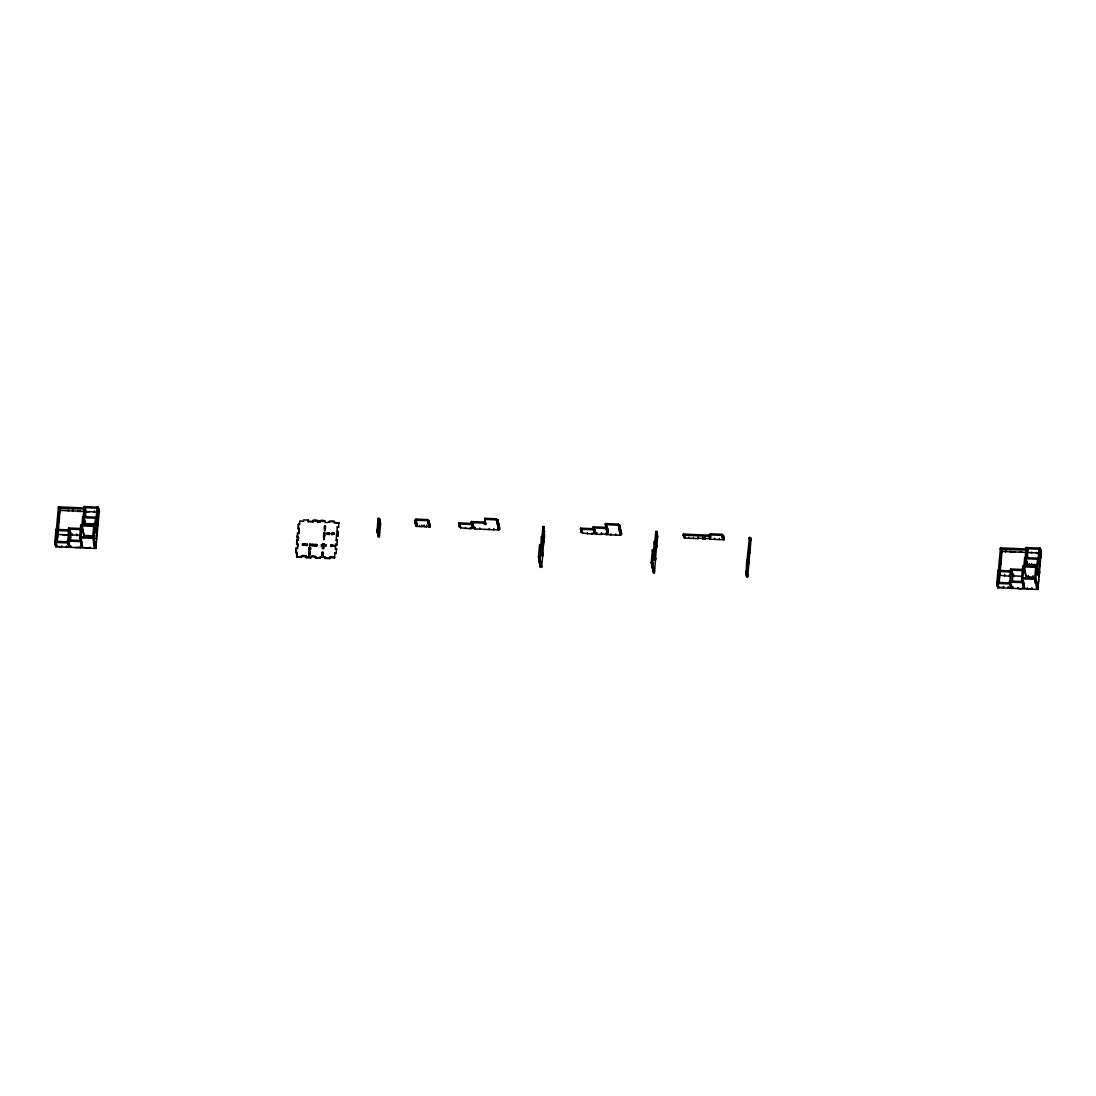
<?xml version="1.0" encoding="UTF-8"?>
<svg xmlns="http://www.w3.org/2000/svg" width="1096" height="1096" viewBox="0 0 1096 1096"><rect width="100%" height="100%" fill="white"/><g stroke="black" fill="none" stroke-linecap="round" stroke-linejoin="round"><path stroke-width="1.5" d="M83.186 517.024L84.145 506.558L98.311 507.174L99.202 511.49L95.832 548.438L55.691 546.685L54.8 542.383L55.992 529.341L68.98 529.902L68.582 527.984L79.953 528.478M57.266 531.437L56.088 531.382L56.184 530.3M55.293 543.205L55.197 544.301L56.376 544.342L54.992 543.342L54.896 541.287L69.062 541.904M56.485 533.3L56.389 531.259M84.145 506.558L84.447 507.996L58.472 506.859L56.28 530.779L55.992 529.341M55.691 546.685L55.951 543.794M58.266 518.435L60.143 509.311L57.17 541.917L55.978 541.862M57.608 529.19L59.746 507.393L58.568 507.338M57.663 533.355L57.759 532.259L57.567 537.574M59.842 509.435L59.746 507.393M61.691 545.863L61.595 546.945L56.773 546.26M68.404 509.667L68.404 511.243M66.404 546.068L66.308 547.151L68.569 546.781M67.883 541.862L67.788 542.945L68.582 527.984M67.596 541.986L67.486 539.944L80.474 540.506L80.378 541.588L79.597 537.752L80.789 524.71L94.955 525.327L95.736 529.163M69.267 542.863L69.363 544.918L68.185 544.863L68.089 542.821M68.774 546.164L68.678 547.26L68.473 544.726M69.856 530.08L69.966 528.998L68.774 528.943L68.678 530.026L68.486 529.067L79.789 529.56M70.062 531.039L69.966 528.998M69.952 546.219L69.856 547.301L69.651 544.78M70.254 541.397L70.939 533.793L72.13 533.834L72.13 535.41M73.131 509.873L73.131 511.448M71.13 546.274L71.035 547.356L69.76 546.822M76.843 534.04L76.843 535.615M92.681 537.232L79.693 536.67L79.789 538.711L81.172 539.725L79.981 539.67L80.09 538.588L80.186 540.629L81.556 541.643L67.39 541.027M81.858 541.52L81.953 543.561L80.775 543.506L80.679 541.465M80.474 547.767L80.474 546.205M81.364 540.684L81.46 539.602M83.036 525.491L83.844 516.641M84.036 517.6L83.94 518.696L82.762 518.641M84.132 519.655L84.241 518.559L85.022 522.395M84.378 517.011L85.324 506.612M84.337 520.614L84.433 519.518M84.625 520.477L84.529 521.573L83.351 521.518M84.83 521.436L84.721 522.532L83.543 522.477M84.926 525.053L84.926 523.491M85.721 516.353L85.228 507.695L97.037 508.215M90.023 547.096L89.927 548.178L85.2 547.973M94.379 510.805L94.379 512.366M93.777 525.285L92.585 538.328L93.955 539.328L94.051 538.246L94.16 540.287L92.968 540.246L94.352 541.246L94.448 540.164L94.544 542.205M92.009 523.792L94.462 524.381L94.462 522.806M95.832 548.438L93.763 538.369L95.653 517.161L97.023 518.175L97.119 520.216L98.311 507.174M95.147 526.285L95.242 528.341L95.338 527.245M94.256 544.904L94.16 545.986L95.338 546.041L95.242 544L95.133 545.082L93.955 545.027L93.667 542.027M96.037 519.079L97.133 507.119L97.325 508.078M95.544 528.204L95.64 530.259L94.462 530.204M95.64 530.259L96.832 517.216L82.666 516.6L81.077 537.684L79.885 537.629M94.845 542.082L94.749 543.164L93.366 542.15L94.845 542.082L94.941 544.123L93.763 544.068M95.941 530.121L96.037 532.177L95.941 530.121L94.749 530.08L94.955 531.026M94.749 547.301L94.64 548.384L95.722 547.959M98.517 508.133L98.613 510.174L98.709 509.092L97.53 509.037M96.832 524.477L98.01 524.532L97.818 522.011L96.626 521.956M99.106 512.572L98.9 510.051L97.722 509.996M301.551 556.302C313.059 558.152 300.373 552.781 301.441 557.385L296.728 557.179L296.235 547.959L297.523 548.493L296.235 547.959M297.646 547.041L297.906 544.137L296.632 543.616L297.03 539.259L298.304 539.794L297.03 539.259M298.304 539.794L298.509 537.615L297.235 537.095L297.633 532.738L298.907 533.273L297.633 532.738M298.907 533.273L298.413 524.052L299.701 524.573M295.934 552.781L296.331 548.438M296.728 544.096L297.126 539.739M297.331 537.574L297.728 533.218M298.126 528.875L298.413 524.052M296.728 557.179L297.016 552.357L295.838 552.302M297.413 548.014L297.811 543.657L296.632 543.616M298.208 539.314L298.413 537.136L297.235 537.095M298.811 532.793L299.208 528.45L298.03 528.395M299.605 524.094L299.893 520.847L303.537 521.477L303.537 519.901L308.264 520.107L308.264 521.682L312.99 521.888C311.908 517.271 324.594 522.655 313.086 520.792M301.441 557.385L301.441 555.823M302.633 544.342L302.537 545.438L302.537 543.863L307.36 544.548L302.537 543.863M308.264 521.682L308.264 520.107M320.333 556.645L321.621 557.179L320.333 556.645L320.333 558.207L315.607 558.001C316.936 555.261 309.73 554.946 310.894 557.796L309.716 557.754C310.606 555.713 307.757 555.59 308.524 557.7L306.168 557.59L306.168 556.028M307.264 544.068L307.264 545.644L302.441 544.959M308.524 557.7L308.524 556.124M308.921 551.781L308.825 554.439L308.921 551.781C311.798 551.384 308.976 557.152 310.113 551.836M309.319 547.438L309.223 550.096L309.319 547.438C312.196 547.027 309.373 552.809 310.511 547.493M310.798 544.233C311.579 546.342 308.716 546.219 309.62 544.178L310.894 544.712L309.62 544.178M309.62 545.74L309.716 544.657M309.716 557.754L309.716 556.179M312.99 521.888L312.99 520.312M310.894 557.796L310.894 556.234M311.881 545.37L311.976 544.274L316.703 544.479L316.703 546.055L311.881 545.37L316.703 546.055M311.976 545.849L311.976 544.274M320.169 521.107C331.677 522.956 318.991 517.586 320.073 522.189L317.703 522.093L317.703 520.518M315.607 558.001L315.607 556.439M316.607 545.575L316.703 544.479M320.073 522.189L320.073 520.627M321.429 546.26L322.608 546.301L321.429 546.26L321.429 544.685L322.704 545.219L321.429 544.685M321.621 557.179L321.909 552.343L323.101 552.398L322.799 557.22L325.156 557.33L325.06 558.412L329.786 558.618C328.704 554.014 341.39 559.385 329.882 557.535M322.704 545.219L322.704 543.657L323.882 543.712L323.786 544.794C330.101 546.493 322.169 544.424 323.594 548.534L322.402 548.48L322.512 545.822M323.498 534.958C324.142 547.863 323.361 529.916 324.786 535.492M323.704 532.793C325.074 536.465 323.8 531.45 324.978 533.314M324.293 526.272C324.923 539.164 324.156 521.216 325.567 526.792M324.786 520.833C324.841 526.244 333.581 517.422 334.239 522.806L338.952 523.011L334.143 522.326L334.239 521.244M322.799 557.22L323.101 552.398M323.594 548.534L323.69 545.877M324.279 539.355L324.676 535.012M324.786 533.93L324.882 532.834M325.074 530.67L325.471 526.313M326.252 545.37L323.882 545.274L323.882 543.712M325.06 558.412L325.06 556.85L322.704 556.754M326.046 545.986L326.156 544.89M327.334 533.423L327.238 534.505L327.238 532.944L329.704 533.519L327.238 532.944M329.416 522.121L329.512 521.038M329.608 533.04L329.608 534.615L327.142 534.026M329.786 558.618L329.786 557.056M330.965 545.575L330.869 546.671L330.869 545.096L335.691 545.781L330.869 545.096M331.965 533.149L331.965 534.711L331.965 533.149C335.088 531.313 334.239 536.725 334.321 533.245M334.595 557.741L334.897 552.918L336.184 553.439L334.897 552.918M335.39 549.041L336.582 549.096L335.39 549.041L335.499 546.397L330.773 546.192M335.691 545.781L335.691 544.219L336.979 544.753L335.691 544.219M336.184 540.355L337.376 540.41L336.184 540.355L336.486 535.519L337.774 536.054L336.486 535.519M336.691 534.917L337.869 534.971L336.691 534.917L336.691 533.355L337.965 533.889L336.691 533.355M336.979 531.656L338.157 531.711L336.979 531.656L337.28 526.834L338.554 527.368L337.28 526.834M336.184 553.439L336.472 548.616M336.979 544.753L337.267 539.931M337.774 536.054L337.774 534.492M337.965 533.889L338.061 531.231M338.554 527.368L338.856 522.532M377.312 532.409L377.408 531.327L377.709 534.327L378.887 534.382L378.791 532.341L377.312 532.409L377.12 531.45L378.01 518.545L379.38 519.545L378.01 518.545M378.202 519.504L378.298 518.408L379.49 518.463L379.778 521.463L378.6 521.422L378.298 518.408M378.6 521.422L378.695 520.326L379.874 520.381L380.572 523.737L379.38 536.78L378.202 536.725L377.805 533.245L378.983 533.3L379.38 536.78M377.709 534.327L377.805 533.245M377.12 531.45L378.586 531.382L378.49 532.464L379.189 518.586M379.38 519.545L379.49 518.463M378.202 536.725L378.394 532.985L379.572 533.04L377.504 533.368M379.778 521.463L379.874 520.381M378.887 534.382L378.983 533.3M416.384 523.066L416.48 521.97L415.302 521.929L415.192 523.011L416.384 523.066L414.809 521.093L415.891 519.093L427.7 519.614L427.796 521.655L429.166 522.669L427.988 522.614L428.18 523.573L429.564 524.587L429.468 522.545L428.289 522.491L428.18 523.573M415 522.052L414.905 520.011M417.165 525.327L417.069 526.409L415.891 526.368L415.685 523.833L415.59 524.929L416.768 524.984L416.877 523.888L415.398 523.97L415.302 521.929M414.809 521.093L415.987 521.148L415.891 519.093M416.179 522.107L416.288 521.011L415.096 520.97M421.796 525.053L421.796 526.614L419.425 526.518L419.521 525.436M426.618 525.738L426.508 526.82L424.152 526.724L424.152 525.162M424.152 526.724L424.248 525.642M426.508 526.82L426.508 525.258M427.796 521.655L427.7 519.614M428.974 521.71L429.07 520.627L427.892 520.573M428.879 526.929L428.879 525.368L430.153 525.888L430.057 526.984L426.413 526.34M429.166 522.669L429.07 520.627M429.372 523.628L429.468 522.545M429.755 525.546L429.865 524.45L428.385 524.532L430.057 526.984M458.69 523.957L458.786 522.861L472.951 523.477L472.856 524.573L458.69 523.957L460.265 525.916L459.073 525.875L459.183 524.779L460.361 524.833L460.265 525.916M458.882 524.916L458.786 522.861M470.294 527.642L470.198 528.724L460.649 527.834L459.279 526.834L459.183 524.779M460.649 527.834L460.758 526.751M465.471 528.519L465.567 527.436M472.856 524.573L471.472 523.559L471.376 521.518L484.364 522.08L484.514 524.368L485.692 524.409L484.761 518.298L496.57 518.805L496.666 520.86L498.132 520.778L498.036 521.86L497.94 519.819L496.762 519.764M471.472 523.559L471.376 521.518M472.061 526.436L471.965 524.395L472.061 526.436L473.239 526.491L473.143 524.436L473.239 526.491M472.458 528.354L472.362 526.299L472.458 528.354L470.198 528.724M473.636 528.409L473.541 526.354L473.636 528.409L474.924 528.93L479.637 529.135L479.747 528.053M474.815 528.45L474.924 527.368M474.924 528.93L475.02 527.847M484.514 524.368L484.364 522.08M485.692 524.409L484.761 518.298M479.637 529.135L489.09 529.546L489.186 528.464M498.529 528.395L498.529 529.957L493.803 529.752L493.912 528.669M496.666 520.86L496.57 518.805M497.05 522.778L496.954 520.723L497.05 522.778L498.433 523.778L497.255 523.737L497.447 524.696L498.831 525.696L497.639 525.642L497.844 526.601L499.214 527.614L499.118 525.573L497.94 525.518M497.447 524.696L497.543 523.6L498.735 523.655L498.831 525.696M498.242 522.819L498.338 521.737L496.858 521.819M498.529 529.957L499.612 529.532L498.242 528.519L498.132 526.477L499.324 526.532M498.433 523.778L498.338 521.737M498.242 528.519L498.132 526.477M498.625 524.737L498.735 523.655M499.023 526.655L499.118 525.573M499.42 528.573L499.516 527.491L498.036 527.56M499.612 529.532L499.516 527.491M538.479 556.645L539.575 544.685L540.753 544.739L541.547 548.575L542.63 536.615L541.451 536.561L539.958 559.7L538.78 559.645L538.479 556.645L539.67 556.686M538.78 559.645L538.876 558.563L540.054 558.604L540.753 563.536L540.849 562.44L539.369 562.522L539.273 560.481L539.177 561.563L540.643 561.481M539.177 561.563L538.876 558.563M542.63 542.315L543.822 542.369L544.507 536.328L544.123 526.573L542.945 526.532L541.753 539.575L541.451 536.561M541.136 565.454L541.04 563.399L539.561 563.481L539.67 562.399L539.958 565.399L541.136 565.454L541.246 564.358L540.054 564.303L539.958 565.399M539.958 559.7L540.054 558.604M540.616 549.713L541.794 549.767L542.726 555.891L541.534 567.358L540.355 567.317L540.054 564.303M544.123 526.573L542.931 539.616L542.63 536.615M540.355 567.317L540.451 566.221L541.725 566.755L540.451 566.221M540.547 566.701L540.821 563.81M541.534 567.358L541.246 564.358M541.643 554.754L542.821 554.809L543.616 541.41L543.822 542.369M582.099 531.218L582.195 530.135L581.017 530.08L580.921 531.176L582.099 531.218L580.729 530.217L580.62 528.162L593.224 528.71M580.729 530.217L580.62 528.162M592.141 532.944L592.032 534.026L582.497 533.135L581.113 532.135L581.017 530.08M582.497 533.135L582.593 532.053M587.319 533.821L587.415 532.738M593.114 527.902L593.224 526.82L607.39 527.436L607.294 528.519L593.114 527.902L594.69 529.875L580.524 529.258M593.32 528.861L593.224 526.82M593.909 531.738L593.813 529.697L593.909 531.738L595.087 531.793L594.991 529.738L595.087 531.793M592.032 534.026L594.306 533.656L594.196 531.615M594.306 533.656L594.402 532.574M595.484 533.711L595.388 531.656L595.484 533.711L596.758 534.231L601.485 534.437L601.581 533.355M596.758 534.231L596.758 532.67M601.485 534.437L601.485 532.875M606.896 526.601L605.513 525.601L605.417 523.546L618.404 524.107L618.5 526.162L619.884 527.162L619.788 525.121L618.596 525.066M605.718 526.546L605.814 525.464L605.91 527.505L605.718 526.546L607.184 526.477L607.39 527.436M606.499 530.382L606.403 528.341L606.499 530.382L607.677 530.437L607.581 528.395L607.677 530.437M606.198 534.643L606.211 533.081L606.198 534.643L610.924 534.848L611.02 533.766M607.184 526.477L607.294 528.519M606.896 532.3L606.992 531.218L608.17 531.272L608.075 532.355L606.691 531.341L608.075 532.355M620.473 534.177L620.377 535.259L615.651 535.054L615.747 533.971M618.5 526.162L618.404 524.107M620.665 530.998L620.761 529.916L619.583 529.861L619.487 530.957L620.665 530.998L619.295 529.998L619.089 529.039L620.268 529.08L618.993 526.984M619.295 529.998L619.391 528.902L620.761 529.916M619.678 526.217L619.788 525.121M619.788 530.82L620.966 530.875L621.062 532.916L619.678 531.916L619.583 529.861M620.076 528.121L620.172 527.039L618.706 527.121L618.898 528.08M620.076 533.821L619.98 531.779L620.076 533.821L621.555 533.752L620.377 535.259M620.268 529.08L620.172 527.039M620.473 530.039L620.569 528.957M620.87 531.957L620.966 530.875M619.884 532.875L621.35 532.793L621.459 534.834M651.449 563.604L651.545 562.508L651.846 565.522L653.024 565.563L652.737 562.563L652.627 563.645L651.257 562.645L652.449 549.603L653.627 549.658L653.915 552.658L652.737 552.603L652.449 549.603M652.737 552.603L652.832 551.521M651.846 565.522L651.942 564.426L653.12 564.481L653.326 572.701L654.504 572.756L656.49 546.329L656.682 547.288L655.504 547.233M653.709 567.358L652.243 567.427L651.942 564.426M652.627 563.645L654.326 541.479L655.504 541.534L655.792 544.534L656.984 531.491L655.805 531.437L654.613 544.479L654.326 541.479M652.243 567.427L652.339 566.344L652.627 569.345L653.805 569.399L653.915 568.317L652.435 568.386M653.915 552.658L654.024 551.562L652.545 551.644M652.627 569.345L652.737 568.262L653.024 571.263L654.202 571.317L654.298 570.235L653.12 570.18L653.024 571.263M653.024 565.563L653.12 564.481M655.901 533.492L655.805 531.437M655.504 541.534L654.312 554.576L654.024 551.562M654.202 571.317L653.915 568.317M656.682 547.288L657.682 536.41L656.984 531.491M683.301 535.149L683.397 534.067L709.372 535.204L709.276 536.287L683.301 535.149L684.877 535.56L684.781 536.643L683.589 536.588L683.699 535.506L683.794 537.547L685.069 538.081L688.617 538.232L688.713 537.15M683.397 535.629L683.397 534.067M684.973 537.602L685.069 536.519L685.069 538.081M698.152 537.561L698.056 538.643L693.33 538.437L693.439 537.355M698.056 538.643L698.056 537.081M705.139 538.958L705.139 537.383L705.139 538.958L702.783 538.848L702.783 537.287M702.783 538.848L702.879 537.766M709.181 535.807L709.276 534.725L710.455 534.766L709.276 536.287M710.551 536.821L710.742 537.78L709.564 537.725L709.674 536.629M709.865 539.164L709.865 537.588L709.865 539.164L714.592 539.369L714.688 538.273M710.359 535.862L710.263 533.807L722.058 534.327L722.168 536.369L723.538 537.383L723.442 535.341L722.264 535.286M723.634 536.3L722.456 536.245L722.36 537.328L723.84 537.245L724.031 539.78L719.305 539.575L719.414 538.479M722.168 536.369L722.058 534.327M724.031 539.78L723.73 538.341L722.552 538.287L722.456 536.245M723.346 536.424L723.442 535.341M723.73 538.341L723.84 537.245M746.047 574.373L746.143 573.277L747.335 573.331L747.225 574.414L746.047 574.373L746.746 560.494L748.13 561.508L746.746 560.494M746.951 561.453L747.047 560.371L748.321 560.892L750.404 538.081L749.226 538.026L750.801 538.424L750.897 540.465L749.719 540.424M750.801 538.424L749.417 537.41L747.047 560.371M748.623 552.37L749.801 552.425L747.719 576.811L746.54 576.756L746.143 573.277M746.54 576.756L747.924 560.549M748.13 561.508L748.226 560.412M748.856 551.411L749.02 548.027M750.609 537.465L750.404 538.081M747.719 576.811L747.335 573.331M748.623 562.33L748.513 563.426L748.417 561.371L748.623 562.33L747.431 562.289M750.897 540.465L750.993 539.383L749.527 539.465L749.417 537.41M748.719 552.85L749.911 552.905L750.993 539.383M1026.144 560.659L1024.952 560.604L1026.144 547.562L1040.31 548.178L1041.2 552.494L1037.83 589.442L997.689 587.689L996.798 583.387L997.99 570.345L1010.978 570.906L1011.074 572.948M1026.144 547.562L1026.445 549L1000.47 547.863L998.292 571.783L997.99 570.345M998.47 584.264L997.292 584.209L997.196 585.305L998.374 585.346L998.278 583.305M1001.648 549.48L1000.47 549.439L1000.566 548.343L1001.744 548.397M1026.829 552.48L1000.867 551.356L1000.758 549.302M997.689 587.689L997.949 584.798M998.086 582.346L999.073 571.482L999.853 575.318L1009.402 576.208M1000.127 560.892L999.867 563.782L1001.045 563.837M1000.799 553.644L1000.963 550.26M999.264 572.441L999.374 571.345L998.182 571.304M999.47 573.4L999.566 572.304M999.62 570.194L1001.552 549.014L1002.141 551.877M999.758 573.263L999.662 574.359L998.483 574.304M999.168 582.921L1002.141 550.315M1005.69 550.466L1005.676 552.042M1003.689 586.867L1003.594 587.949L1003.594 586.387M1004.676 574.427L1004.676 576.003M1008.306 588.155L1008.306 586.593M1009.306 575.729L1009.498 575.112M1009.882 582.866L1009.786 583.949L1010.581 568.988L1023.568 569.55M1009.594 582.99L1009.498 580.949L1023.664 581.565M1011.868 571.085L1010.676 571.03L1010.786 569.947M1010.676 580.99L1011.663 570.125L1012.951 576.359M1010.676 588.264L1010.471 585.73M1010.676 586.689L1010.581 587.785L1008.21 587.675M1012.252 573.003L1012.362 571.92L1012.457 573.962M1011.855 588.305L1011.663 585.785M1012.649 574.921L1012.745 573.838L1013.047 575.277M1011.855 586.744L1011.759 587.826L1013.033 588.36M1012.951 574.797L1012.444 580.222M1012.937 587.881L1013.033 586.798M1017.855 587.483C1016.293 589.032 1023.5 589.347 1022.582 587.689M1023.856 582.524L1023.952 584.565L1022.774 584.51L1021.595 578.757L1022.787 565.714L1036.953 566.331L1037.734 570.167M1022.869 577.729L1024.664 557.604L1038.83 558.22L1039.227 560.138M1024.952 560.604L1024.856 558.563M1024.253 584.442L1024.349 586.483L1023.171 586.429L1023.075 584.387M1038.145 562.125L1037.556 559.248L1025.746 558.741L1027.021 564.974L1026.623 561.481L1026.527 562.577L1025.349 562.522L1025.253 560.481M1024.993 570.797L1024.897 571.893L1023.719 571.838M1026.377 558.015L1027.322 547.616L1026.349 550.082L1000.47 549.439M1026.733 563.536L1026.829 562.44M1027.815 551.576L1027.719 549.534L1027.623 550.617L1026.24 549.603L1027.432 549.658M1025.637 578.62L1025.829 576.441L1033.021 577.236M1025.938 575.359L1024.746 569.605L1025.842 557.645L1026.034 558.604M1027.226 561.234L1026.925 566.057M1039.625 552.083L1039.035 549.219L1027.226 548.699L1027.719 557.357M1027.295 587.894L1027.199 588.977L1031.925 589.182M1028.295 575.455L1028.295 577.03M1029.391 563.508L1029.391 565.07M1031.747 563.604L1031.747 565.18M1031.829 588.703L1031.925 587.62M1032.912 576.756L1033.021 575.66M1035.473 582.072L1035.364 583.154L1036.542 583.209L1036.446 581.168L1036.35 582.25L1035.172 582.209L1035.076 580.154M1036.474 565.385L1036.569 564.289M1037.83 589.442L1035.761 579.373L1037.652 558.165M1038.186 558.535L1039.131 548.123M1038.83 558.22L1037.638 571.263L1037.542 569.208L1036.062 569.29M1040.31 548.178L1039.118 561.221L1039.022 559.179M1036.652 589.388L1036.652 587.826M1036.939 585.127L1036.843 583.086L1036.748 584.168L1035.364 583.154M1038.035 573.181L1037.939 571.126L1038.035 573.181L1036.857 573.126M1037.241 585.004L1037.145 586.086L1035.761 585.072L1037.241 585.004L1037.337 587.045L1036.158 586.99L1037.528 588.004L1037.624 586.922L1037.734 588.963L1036.542 588.908M1038.323 573.044L1038.433 575.085L1038.323 573.044L1037.145 572.989M1039.72 551L1039.529 550.041L1040.707 550.096L1040.611 551.178L1040.515 549.137L1039.337 549.082M1040.899 551.055L1041.104 553.576M1037.145 583.963L1038.323 584.004L1038.72 579.661M1039.912 565.057L1039.912 566.618M1040.008 563.961L1040.214 561.796L1039.022 561.741M1039.529 557.878L1040.707 557.919L1041.008 553.096M484.665 519.381L496.461 519.901M605.321 524.642L618.308 525.203M415.795 520.189L427.591 520.696M471.28 522.6L484.268 523.162M484.61 523.272L485.788 523.326M378.504 519.367L379.682 519.422M497.748 524.559L498.927 524.614M606.595 529.3L607.773 529.354M606.307 529.423L607.485 529.478M85.529 507.571L84.337 507.517L84.337 509.078L58.472 508.434M458.977 523.82L460.156 523.874M544.315 527.532L542.945 526.532M580.825 529.121L582.003 529.176M378.408 520.463L379.586 520.504M710.153 534.903L721.963 535.41M472.171 525.354L473.349 525.395M594.005 530.656L595.183 530.697M683.493 534.547L684.671 534.601M85.42 508.654L84.241 508.599L84.639 510.517L85.817 510.572M471.869 525.477L473.047 525.532M593.703 530.779L594.895 530.834M1039.227 550.178L1040.405 550.219M84.447 509.558L85.625 509.613M710.852 536.684L709.372 536.766L709.564 537.725M97.626 511.079L98.804 511.133M472.266 527.395L473.445 527.45M594.101 532.697L595.279 532.752M1000.662 550.398L1001.84 550.439M329.608 521.518L334.335 521.723M379.38 523.683L380.572 523.737M751.103 539.862L749.815 539.328M60.047 510.394L83.255 511.407M84.83 511.476L96.64 511.996M97.818 512.038L98.996 512.092M308.168 521.203L312.881 521.408M319.964 521.71L317.703 522.093M379.189 524.285L380.463 524.82L379.285 524.765M424.056 526.244L421.796 526.614M543.63 531.45L544.808 531.505M601.389 533.958L606.102 534.163M656.49 536.369L657.682 536.41M697.96 538.163L702.687 538.369M705.043 538.479L709.77 538.684M1028.021 552.535L1039.816 553.042M84.926 511.955L89.557 511.681M1039.529 553.507L1036.378 553.37L1036.474 552.288M84.433 515.832L85.625 515.874M1039.419 557.398L1040.611 557.453M97.517 516.874L98.599 516.449M377.01 529.409L378.202 529.464M377.216 530.368L378.394 530.423M541.657 537.52L542.835 537.574M654.518 542.438L655.696 542.493M95.749 519.203L96.928 519.257M541.547 538.615L542.739 538.657M1024.76 559.645L1025.938 559.7M1037.748 560.207L1038.926 560.262M58.17 517.956L59.444 518.49L58.951 522.354M542.835 540.15L544.109 540.671L542.931 540.629M655.696 545.055L656.984 545.589L655.805 545.534M1025.157 561.563L1026.336 561.618M1039.131 562.221L1040.214 561.796M377.997 534.204L379.175 534.259M96.832 522.915L98.01 522.956M378.202 535.163L379.38 535.204M96.53 523.039L97.708 523.093M377.901 535.286L379.079 535.341M96.928 523.395L98.106 523.436L97.818 522.011M332.061 533.629L334.417 533.725M378.298 535.643L379.476 535.684M83.748 523.436L94.366 523.902M96.736 523.998L97.914 524.052M331.869 534.231L334.225 534.341M542.534 543.41L543.712 543.452M655.408 548.315L656.586 548.37M1026.925 564.495L1036.364 564.906M83.639 524.518L84.83 524.573M96.626 525.08L97.914 525.614L96.736 525.559M542.534 544.972L543.712 545.027M655.408 549.877L656.586 549.932M652.641 550.562L653.819 550.603M93.667 526.368L81.871 525.861L83.926 535.917M1035.871 568.331L1037.35 568.249L1037.241 569.345L1037.145 567.29L1035.775 566.29L1034.583 579.332L1035.953 580.332L1036.062 579.25L1036.254 580.209L1036.158 581.291L1034.98 581.25M1038.337 570.92C1040.638 569.153 1039.994 576.099 1037.939 575.263M1023.472 570.646L1010.485 570.071L1010.676 571.03M94.653 531.163L95.832 531.218M81.721 530.834L82.899 530.889L82.995 529.793L83.926 534.355M540.506 550.809L541.684 550.863M68.884 530.985L55.896 530.423L56.088 531.382M997.894 571.427L1012.06 572.044M69.075 531.944L70.254 531.998L70.35 530.916L70.459 532.957L69.267 532.903M1037.049 574.085L1038.227 574.14M541.643 553.179L542.821 553.233M654.518 558.097L655.696 558.152M56.28 532.341L57.472 532.396M323.991 544.191L322.704 543.657M541.739 553.658L542.917 553.713M654.613 558.576L655.792 558.631M69.473 533.862L70.651 533.916L70.747 532.834L71.048 534.273M654.408 559.179L655.586 559.234L655.394 558.275L655.49 560.316L654.312 560.275M747.636 563.248L748.815 563.289M312.086 544.753L316.799 544.959M747.732 563.728L748.911 563.769M70.843 534.875L79.898 535.273M94.064 535.889L83.83 535.437L83.639 537.615L82.46 537.561M95.64 535.958L96.818 535.999L96.722 533.958L96.914 534.917M309.524 545.26L310.702 545.315M1011.663 575.825L1021.897 576.277M94.16 536.369L90.913 535.752M541.547 555.836L542.726 555.891M69.473 536.999L70.747 537.533M95.434 538.122L96.722 538.657L95.544 538.602M323.484 548.055L322.402 548.48M538.684 557.604L539.862 557.645M79.597 537.752L93.763 538.369M309.428 547.918L310.606 547.973M651.257 562.645L652.435 562.686M1021.595 578.757L1035.761 579.373M651.75 563.467L652.928 563.522M538.588 558.686L539.766 558.741M539.081 559.522L540.26 559.563M1023.459 580.606L1022.28 580.551L1022.184 581.634L1023.554 582.647L1009.389 582.031M69.267 539.164L70.541 539.698M309.127 549.617L310.305 549.658M651.64 564.563L652.832 564.604M1021.993 580.675L1023.171 580.729L1021.787 579.716L1021.691 577.674L1034.679 578.236L1034.871 579.195M652.134 565.385L653.326 565.44M538.972 560.604L540.15 560.659M652.038 566.481L653.216 566.522M1037.049 583.483L1038.227 583.524M309.031 552.261L310.209 552.316M323.197 552.877L321.909 552.343M80.583 542.547L81.762 542.602M745.76 571.359L746.938 571.413M1022.582 583.552L1023.76 583.606M54.8 542.383L68.966 543L68.774 542.041M745.951 572.317L747.13 572.372M996.798 583.387L1010.964 584.004L1010.772 583.045L996.894 582.291L996.99 584.346L998.182 584.387M308.73 553.96L309.908 554.014M652.928 569.221L654.106 569.276M67.979 543.904L69.158 543.959M539.766 564.44L540.945 564.495M745.855 573.414L747.225 574.414M1022.965 585.47L1024.157 585.524M56.677 544.219L55.485 544.164L55.389 545.26L56.567 545.301L56.869 546.74M540.26 565.262L541.438 565.317M746.349 574.236L747.527 574.29M652.832 570.304L654.011 570.358M68.377 545.822L69.555 545.877M540.15 566.358L541.342 566.399M746.253 575.332L747.431 575.373M1010.375 586.826L1011.553 586.881M308.634 556.604L309.812 556.658M310.99 556.713L315.716 556.919M80.378 547.288L75.761 547.562M296.619 556.7L301.345 556.905M308.428 557.22L306.168 557.59M309.606 557.275L310.798 557.316M315.511 557.522L320.333 558.207M324.964 557.933L329.677 558.138M998.771 587.264L1003.484 587.47M1040.104 564.44L1039.816 563.015L1040.008 565.536M1036.268 570.249L1035.665 567.372L1023.87 566.865L1025.925 576.921M1031.761 552.083L1031.651 553.165M1034.199 564.193L1034.103 565.276M1024.664 557.604L1025.061 559.522M1022.116 552.274L1019.746 552.179M1015.033 551.973L1010.402 552.247L1010.498 551.151M1014.225 575.318L1014.129 576.414M1010.581 568.988L1010.978 570.906M1000.47 547.863L1001.059 550.74M999.374 571.345L1000.059 574.701M998.867 587.744L998.566 586.305L997.387 586.25L997.292 584.209M722.36 537.328L722.552 538.287M719.305 539.575L714.592 539.369M710.263 533.807L710.455 534.766M693.33 538.437L688.617 538.232M684.575 535.684L684.781 536.643M683.589 536.588L683.794 537.547M654.298 570.235L654.504 571.194L653.12 570.18M653.613 568.44L653.805 569.399M654.504 572.756L653.326 572.701M621.35 532.793L621.555 533.752M619.487 530.957L619.678 531.916M615.651 535.054L610.924 534.848M605.417 523.546L605.609 524.505M580.921 531.176L581.113 532.135M541.794 549.767L542.821 554.809M540.849 562.44L541.04 563.399M539.369 562.522L539.561 563.481M497.94 519.819L498.132 520.778M493.803 529.752L489.09 529.546M459.073 525.875L459.279 526.834M429.865 524.45L430.153 525.888M419.425 526.518L417.069 526.409M416.288 521.011L416.48 521.97M416.877 523.888L416.672 522.929L416.768 524.984M415.192 523.011L415.398 523.97M415.59 524.929L415.891 526.368M378.695 520.326L378.901 521.285M378.586 531.382L378.791 532.341M96.832 517.216L97.229 519.134M95.941 520.162L95.544 518.244L83.748 517.737L85.022 523.97M95.832 546.877L95.626 545.918L95.53 547L94.352 546.945L94.16 545.986M80.309 510.668L80.213 511.75M81.967 524.765L82.748 528.601M77.953 510.558L77.843 511.654M80.789 524.71L81.31 527.272M70.939 535.355L69.665 529.121L68.87 540.945M59.554 508.01L60.143 510.873M58.472 506.859L58.759 508.297M62.582 534.519L67.404 535.204L57.855 534.314L57.074 530.478L56.28 542.301M58.65 527.176C56.951 525.395 56.513 530.094 58.458 529.354M96.325 532.04L96.421 534.081L96.325 532.04M97.421 520.093L97.517 522.134L97.421 520.093M543.219 539.492L543.328 541.534L543.219 539.492M654.613 554.439L654.709 556.494L654.613 554.439M654.997 556.357L655.093 558.412L654.997 556.357M656.093 544.411L656.189 546.452L656.093 544.411M1039.419 561.097L1039.515 563.139L1039.419 561.097M1038.72 574.962L1038.816 577.003L1038.72 574.962M608.266 533.314L607.088 533.259L607.28 534.218L608.472 534.273L608.266 533.314M82.145 544.52L80.967 544.465L81.172 545.424L82.351 545.479L82.145 544.52M1011.17 584.963L1009.978 584.908L1010.183 585.867L1011.361 585.922L1011.17 584.963M82.543 546.438L81.364 546.383L81.556 547.342L82.748 547.397L82.543 546.438M1024.541 587.442L1023.363 587.388L1023.554 588.346L1024.746 588.401L1024.541 587.442"/></g></svg>
